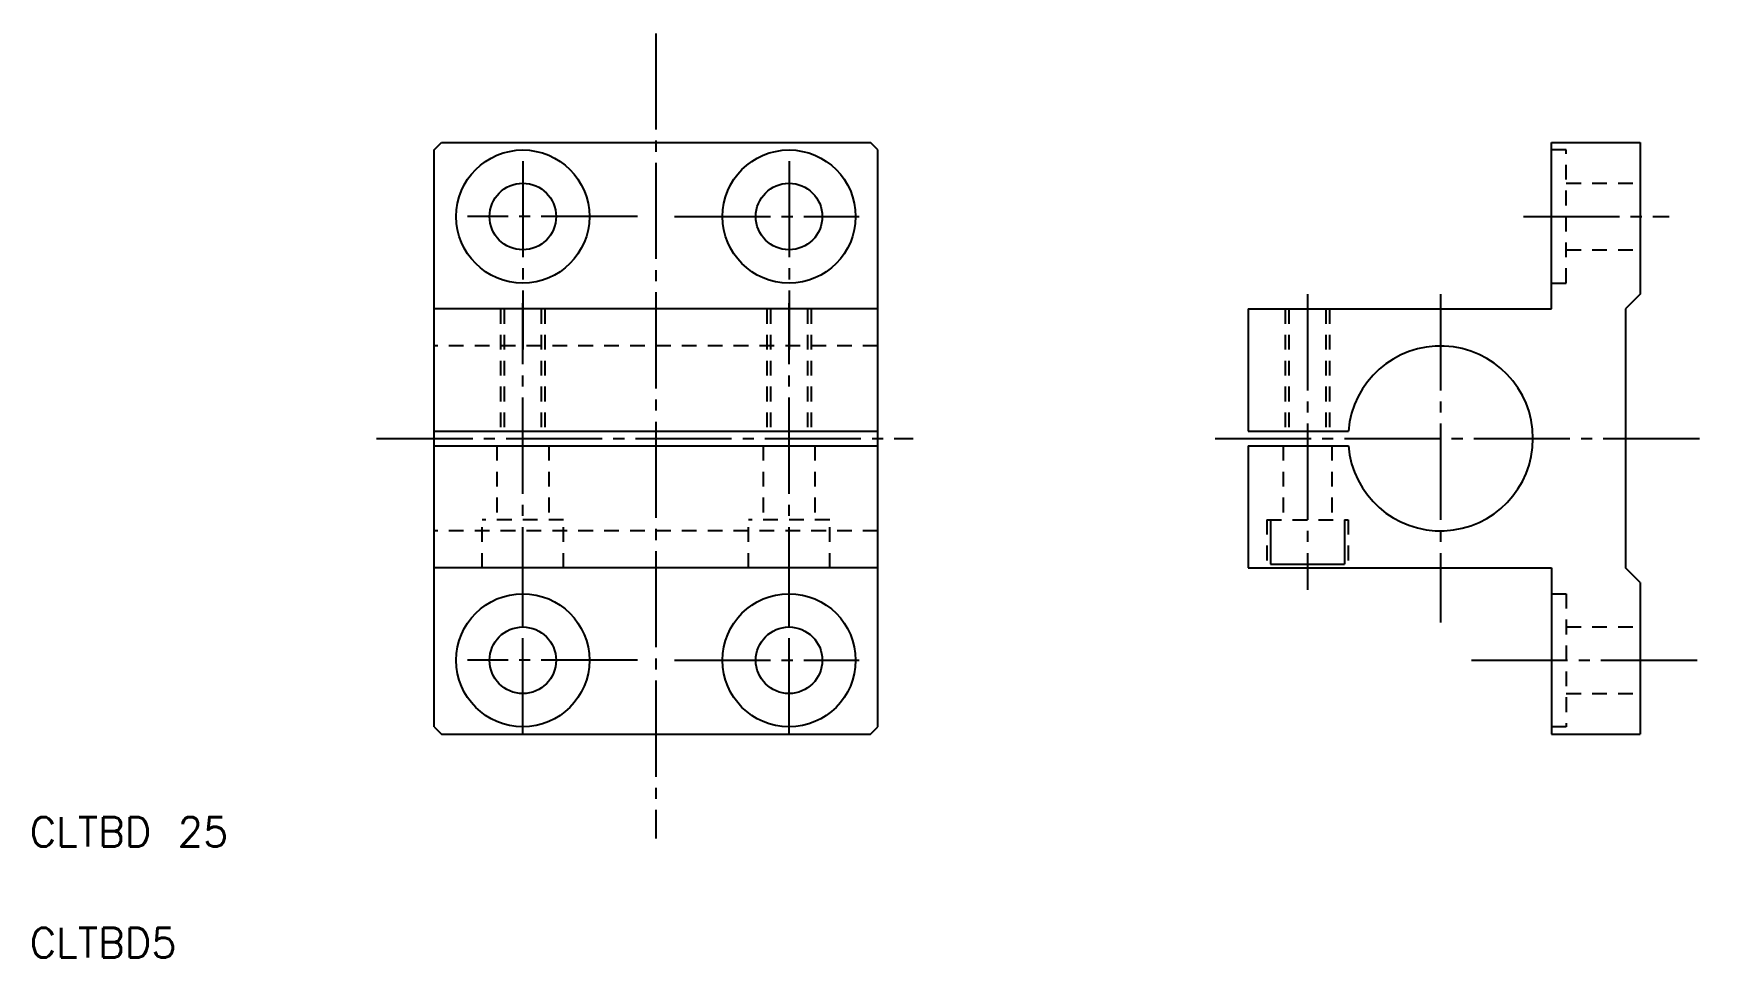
# Model space of a CAD drawing. Extents: x 2261 to 2487, y 153 to 278.
import ezdxf

# ---------------------------------------------------------------- set-up
doc = ezdxf.new("R2010")
doc.units = 0
doc.linetypes.add('CENTER', pattern=[17.5, 13, -1.5, 1.5, -1.5])
doc.linetypes.add('DASHED', pattern=[3.5, 2, -1.5])
doc.layers.get('0').update_dxf_attribs({"linetype": 'CONTINUOUS'})
doc.layers.add('CENTER', color=1, linetype='CENTER')
doc.styles.get("Standard").update_dxf_attribs({"font": 'txt.shx'})

msp = doc.modelspace()

# ---------------------------------------------------------------- linework, layer by layer
at = {"color": 7, "linetype": 'CONTINUOUS'}
for p, q in [((2315.24, 262.12), (2316.24, 263.12)), ((2316.24, 263.12), (2374.24, 263.12)), ((2375.24, 262.12), (2374.24, 263.12)), ((2466.34, 240.62), (2466.34, 263.12)), ((2466.34, 263.12), (2478.34, 263.12)), ((2478.34, 263.12), (2478.34, 242.62)), ((2315.24, 184.12), (2315.24, 262.12)), ((2375.24, 184.12), (2375.24, 262.12)), ((2478.34, 242.62), (2476.34, 240.62)), ((2375.24, 240.62), (2315.24, 240.62)), ((2425.34, 240.62), (2425.34, 224.12)), ((2425.34, 240.62), (2466.34, 240.62)), ((2476.34, 240.62), (2476.34, 205.62)), ((2425.34, 224.12), (2438.88, 224.12)), ((2425.34, 222.12), (2425.34, 205.62)), ((2425.34, 222.12), (2438.88, 222.12)), ((2375.24, 205.62), (2315.24, 205.62)), ((2425.34, 205.62), (2466.34, 205.62)), ((2466.34, 205.62), (2466.34, 183.12)), ((2478.34, 203.62), (2476.34, 205.62)), ((2478.34, 203.62), (2478.34, 183.12)), ((2315.24, 184.12), (2316.24, 183.12)), ((2316.24, 183.12), (2374.24, 183.12)), ((2374.24, 183.12), (2375.24, 184.12)), ((2466.34, 183.12), (2478.34, 183.12))]:
    msp.add_line(p, q, dxfattribs=at)
at = {"color": 3, "linetype": 'DASHED'}
for p, q in [((2468.34, 262.12), (2466.34, 262.12)), ((2468.34, 244.12), (2468.34, 262.12)), ((2468.34, 257.62), (2478.34, 257.62)), ((2468.34, 248.62), (2478.34, 248.62)), ((2466.34, 244.12), (2468.34, 244.12)), ((2324.24, 240.62), (2324.24, 224.12)), ((2324.74, 240.62), (2324.74, 224.12)), ((2329.74, 240.62), (2329.74, 224.12)), ((2330.24, 240.62), (2330.24, 224.12)), ((2360.24, 240.62), (2360.24, 224.12)), ((2360.74, 240.62), (2360.74, 224.12)), ((2365.74, 240.62), (2365.74, 224.12)), ((2366.24, 240.62), (2366.24, 224.12)), ((2430.34, 240.62), (2430.34, 224.12)), ((2430.84, 240.62), (2430.84, 224.12)), ((2435.84, 240.62), (2435.84, 224.12)), ((2436.34, 240.62), (2436.34, 224.12)), ((2375.24, 235.62), (2315.24, 235.62)), ((2323.74, 222.12), (2323.74, 212.12)), ((2330.74, 222.12), (2330.74, 212.12)), ((2359.74, 222.12), (2359.74, 212.12)), ((2366.74, 222.12), (2366.74, 212.12)), ((2430.04, 222.12), (2430.04, 212.12)), ((2436.64, 222.12), (2436.64, 212.12)), ((2375.24, 210.62), (2315.24, 210.62)), ((2332.74, 212.12), (2321.74, 212.12)), ((2321.74, 205.62), (2321.74, 212.12)), ((2332.74, 205.62), (2332.74, 212.12)), ((2368.74, 212.12), (2357.74, 212.12)), ((2357.74, 205.62), (2357.74, 212.12)), ((2368.74, 205.62), (2368.74, 212.12)), ((2427.84, 212.12), (2427.84, 205.62)), ((2427.84, 212.12), (2438.84, 212.12)), ((2438.84, 212.12), (2438.84, 205.62)), ((2466.34, 202.12), (2468.34, 202.12)), ((2468.34, 202.12), (2468.34, 184.12)), ((2468.34, 197.62), (2478.34, 197.62)), ((2468.34, 188.62), (2478.34, 188.62)), ((2468.34, 184.12), (2466.34, 184.12))]:
    msp.add_line(p, q, dxfattribs=at)
for p, q in [((2315.24, 224.12), (2375.24, 224.12)), ((2315.24, 222.12), (2375.24, 222.12))]:
    msp.add_line(p, q)
at = {"color": 3, "linetype": 'CONTINUOUS'}
for p, q in [((2428.34, 212.12), (2428.34, 206.12)), ((2438.34, 212.12), (2438.34, 206.12)), ((2428.34, 206.12), (2438.34, 206.12))]:
    msp.add_line(p, q, dxfattribs=at)
at = {"color": 7, "linetype": 'CONTINUOUS'}
for centre, radius in [((2327.24, 253.12), 9), ((2363.24, 253.12), 9), ((2327.24, 253.12), 4.5), ((2363.24, 253.12), 4.5), ((2327.24, 193.12), 9), ((2363.24, 193.12), 9), ((2327.24, 193.12), 4.5), ((2363.24, 193.12), 4.5)]:
    msp.add_circle(centre, radius, dxfattribs=at)
msp.add_arc((2451.34, 223.12), 12.5, 184.5886, 175.4114, dxfattribs=at)
at = {"layer": 'CENTER', "color": 1, "linetype": 'CENTER'}
for p, q in [((2345.24, 277.88), (2345.24, 169.02)), ((2327.24, 260.62), (2327.24, 235.12)), ((2363.24, 260.62), (2363.24, 235.12)), ((2342.74, 253.12), (2319.74, 253.12)), ((2347.74, 253.12), (2372.74, 253.12)), ((2462.54, 253.12), (2482.24, 253.12)), ((2433.34, 242.62), (2433.34, 202.64)), ((2451.34, 242.62), (2451.34, 198.22)), ((2327.24, 198.14), (2327.24, 241.42)), ((2363.24, 198.14), (2363.24, 241.42)), ((2307.47, 223.12), (2380.03, 223.12)), ((2420.84, 223.12), (2486.34, 223.12)), ((2327.24, 183.12), (2327.24, 211.12)), ((2363.24, 183.12), (2363.24, 211.12)), ((2342.74, 193.12), (2319.74, 193.12)), ((2347.74, 193.12), (2372.74, 193.12)), ((2455.52, 193.12), (2487.04, 193.12))]:
    msp.add_line(p, q, dxfattribs=at)

# ---------------------------------------------------------------- texts
at = {"color": 7, "linetype": 'CONTINUOUS'}
for s, p in [('CLTBD 25', (2260.55, 167.92)), ('CLTBD5', (2260.55, 152.92))]:
    msp.add_text(s, height=4, dxfattribs=at).set_placement(p)

doc.saveas('drawing.dxf')
